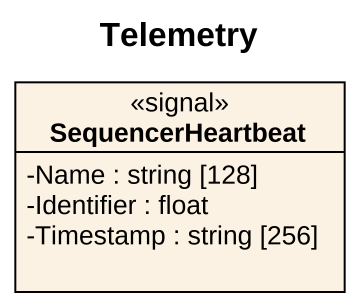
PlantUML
@startuml
title Telemetry
hide circle
hide empty members
skinparam classAttributeIconSize 0
class SequencerHeartbeat <<signal>> {
  -Name : string [128]
  -Identifier : float
  -Timestamp : string [256]
}
@enduml
